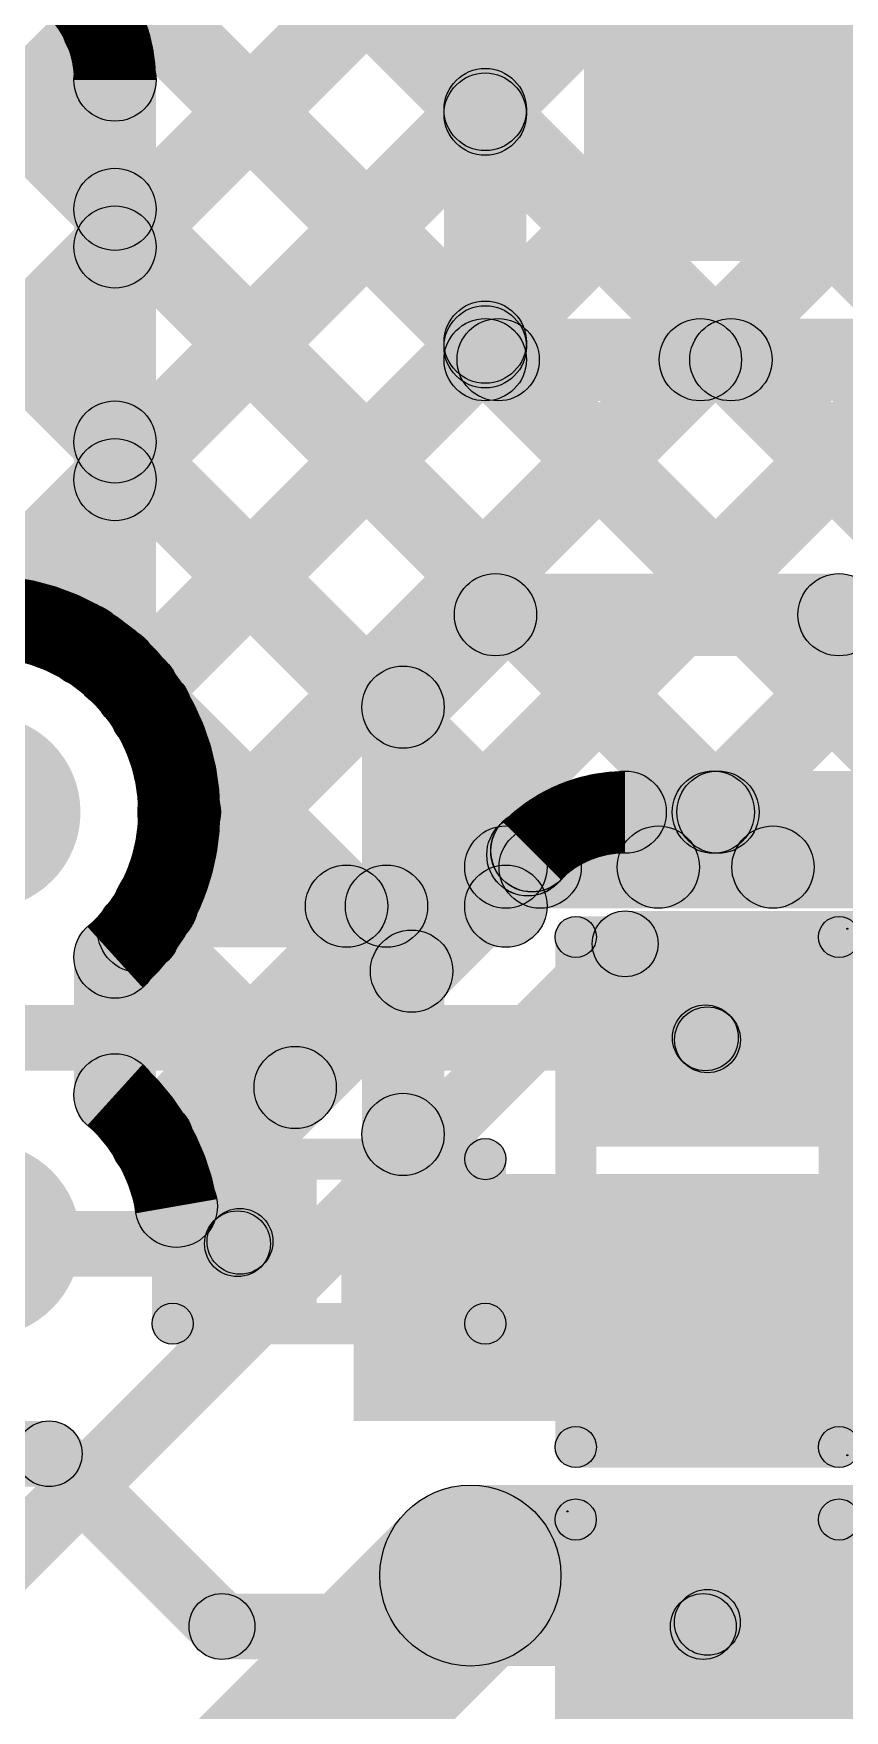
# Model space of a CAD drawing. Header units: millimetres. Extents: x -0.08 to 5.25, y -0.08 to 2.73.
# Drawn here: x 1.0651 to 1.1637, y 0.7308 to 0.9347 of the extents above; entities that cross this region are included whole.
import ezdxf

# ---------------------------------------------------------------- set-up
doc = ezdxf.new("R2010")
doc.units = ezdxf.units.MM
doc.header["$MEASUREMENT"] = 0
for name, color, linetype in [('BottomLayer', 5, 'Continuous'), ('TopLayer', 1, 'Continuous'), ('TopOverlay', 2, 'Continuous'), ('TopPaste', 8, 'Continuous'), ('TopSolder', 216, 'Continuous')]:
    doc.layers.add(name, color=color, linetype=linetype)

# ---------------------------------------------------------------- blocks, each defined once
blk = doc.blocks.new('R__0402_3')
at = {"layer": 'TopLayer'}
for points in [[(-0.0275, -0.0125), (-0.0275, 0.0125), (-0.0095, 0.0125), (-0.0095, -0.0125)], [(0.0095, -0.0125), (0.0095, 0.0125), (0.0275, 0.0125), (0.0275, -0.0125)]]:
    blk.add_hatch(color=1, dxfattribs=at).paths.add_polyline_path(points)
at = {"layer": 'TopOverlay'}
h = blk.add_hatch(color=2, dxfattribs=at)
edge = h.paths.add_edge_path()
edge.add_arc((-0.031, 0.016), 0.0025, 0, 360)
h = blk.add_hatch(color=2, dxfattribs=at)
edge = h.paths.add_edge_path()
edge.add_arc((-0.031, 0.016), 0.0025, 0, 360)
for points in [[(0.031, 0.0185), (0.031, 0.0135), (-0.031, 0.0135), (-0.031, 0.0185)], [(-0.0285, -0.016), (-0.0335, -0.016), (-0.0335, 0.016), (-0.0285, 0.016)], [(0.0335, -0.016), (0.0285, -0.016), (0.0285, 0.016), (0.0335, 0.016)], [(0.031, -0.0135), (0.031, -0.0185), (-0.031, -0.0185), (-0.031, -0.0135)], [(0.032, -0.01694), (0.032, -0.01706), (-0.032, -0.01706), (-0.032, -0.01694)]]:
    blk.add_hatch(color=2, dxfattribs=at).paths.add_polyline_path(points)
h = blk.add_hatch(color=2, dxfattribs=at)
edge = h.paths.add_edge_path()
edge.add_arc((0.031, 0.016), 0.0025, 0, 360)
h = blk.add_hatch(color=2, dxfattribs=at)
edge = h.paths.add_edge_path()
edge.add_arc((0.031, 0.016), 0.0025, 0, 360)
h = blk.add_hatch(color=2, dxfattribs=at)
edge = h.paths.add_edge_path()
edge.add_arc((-0.031, -0.016), 0.0025, 0, 360)
h = blk.add_hatch(color=2, dxfattribs=at)
edge = h.paths.add_edge_path()
edge.add_arc((-0.031, -0.016), 0.0025, 0, 360)
h = blk.add_hatch(color=2, dxfattribs=at)
edge = h.paths.add_edge_path()
edge.add_arc((0.031, -0.016), 0.0025, 0, 360)
h = blk.add_hatch(color=2, dxfattribs=at)
edge = h.paths.add_edge_path()
edge.add_arc((0.031, -0.016), 0.0025, 0, 360)
h = blk.add_hatch(color=2, dxfattribs=at)
edge = h.paths.add_edge_path()
edge.add_arc((-0.032, -0.017), 0.0000635, 0, 360)
h = blk.add_hatch(color=2, dxfattribs=at)
edge = h.paths.add_edge_path()
edge.add_arc((0.032, -0.017), 0.0000635, 0, 360)
at = {"layer": 'TopPaste'}
for points in [[(-0.0275, -0.0125), (-0.0275, 0.0125), (-0.0095, 0.0125), (-0.0095, -0.0125)], [(0.0095, -0.0125), (0.0095, 0.0125), (0.0275, 0.0125), (0.0275, -0.0125)]]:
    blk.add_hatch(color=8, dxfattribs=at).paths.add_polyline_path(points)
at = {"layer": 'TopSolder'}
for points in [[(-0.0315, -0.0165), (-0.0315, 0.0165), (-0.0055, 0.0165), (-0.0055, -0.0165)], [(0.0055, -0.0165), (0.0055, 0.0165), (0.0315, 0.0165), (0.0315, -0.0165)]]:
    blk.add_hatch(color=216, dxfattribs=at).paths.add_polyline_path(points)
at = {"layer": 'TopOverlay'}
for centre, radius in [((-0.031, 0.016), 0.0025), ((-0.031, 0.016), 0.0025), ((0.031, 0.016), 0.0025), ((0.031, 0.016), 0.0025), ((-0.031, -0.016), 0.0025), ((-0.031, -0.016), 0.0025), ((0.031, -0.016), 0.0025), ((0.031, -0.016), 0.0025), ((-0.032, -0.017), 0.0000635), ((0.032, -0.017), 0.0000635)]:
    blk.add_circle(centre, radius, dxfattribs=at)
blk = doc.blocks.new('R__0402_4')
at = {"layer": 'TopLayer'}
for points in [[(-0.0275, -0.0125), (-0.0275, 0.0125), (-0.0095, 0.0125), (-0.0095, -0.0125)], [(0.0095, -0.0125), (0.0095, 0.0125), (0.0275, 0.0125), (0.0275, -0.0125)]]:
    blk.add_hatch(color=1, dxfattribs=at).paths.add_polyline_path(points)
at = {"layer": 'TopOverlay'}
h = blk.add_hatch(color=2, dxfattribs=at)
edge = h.paths.add_edge_path()
edge.add_arc((-0.031, 0.016), 0.0025, 0, 360)
h = blk.add_hatch(color=2, dxfattribs=at)
edge = h.paths.add_edge_path()
edge.add_arc((-0.031, 0.016), 0.0025, 0, 360)
for points in [[(-0.031, 0.0135), (-0.031, 0.0185), (0.031, 0.0185), (0.031, 0.0135)], [(-0.0335, 0.016), (-0.0285, 0.016), (-0.0285, -0.016), (-0.0335, -0.016)], [(0.0285, 0.016), (0.0335, 0.016), (0.0335, -0.016), (0.0285, -0.016)], [(-0.031, -0.0185), (-0.031, -0.0135), (0.031, -0.0135), (0.031, -0.0185)], [(-0.032, -0.01706), (-0.032, -0.01694), (0.032, -0.01694), (0.032, -0.01706)]]:
    blk.add_hatch(color=2, dxfattribs=at).paths.add_polyline_path(points)
h = blk.add_hatch(color=2, dxfattribs=at)
edge = h.paths.add_edge_path()
edge.add_arc((0.031, 0.016), 0.0025, 0, 360)
h = blk.add_hatch(color=2, dxfattribs=at)
edge = h.paths.add_edge_path()
edge.add_arc((0.031, 0.016), 0.0025, 0, 360)
h = blk.add_hatch(color=2, dxfattribs=at)
edge = h.paths.add_edge_path()
edge.add_arc((-0.031, -0.016), 0.0025, 0, 360)
h = blk.add_hatch(color=2, dxfattribs=at)
edge = h.paths.add_edge_path()
edge.add_arc((-0.031, -0.016), 0.0025, 0, 360)
h = blk.add_hatch(color=2, dxfattribs=at)
edge = h.paths.add_edge_path()
edge.add_arc((0.031, -0.016), 0.0025, 0, 360)
h = blk.add_hatch(color=2, dxfattribs=at)
edge = h.paths.add_edge_path()
edge.add_arc((0.031, -0.016), 0.0025, 0, 360)
h = blk.add_hatch(color=2, dxfattribs=at)
edge = h.paths.add_edge_path()
edge.add_arc((-0.032, -0.017), 0.0000635, 0, 360)
h = blk.add_hatch(color=2, dxfattribs=at)
edge = h.paths.add_edge_path()
edge.add_arc((0.032, -0.017), 0.0000635, 0, 360)
at = {"layer": 'TopPaste'}
for points in [[(-0.0275, -0.0125), (-0.0275, 0.0125), (-0.0095, 0.0125), (-0.0095, -0.0125)], [(0.0095, -0.0125), (0.0095, 0.0125), (0.0275, 0.0125), (0.0275, -0.0125)]]:
    blk.add_hatch(color=8, dxfattribs=at).paths.add_polyline_path(points)
at = {"layer": 'TopSolder'}
for points in [[(-0.0315, -0.0165), (-0.0315, 0.0165), (-0.0055, 0.0165), (-0.0055, -0.0165)], [(0.0055, -0.0165), (0.0055, 0.0165), (0.0315, 0.0165), (0.0315, -0.0165)]]:
    blk.add_hatch(color=216, dxfattribs=at).paths.add_polyline_path(points)
at = {"layer": 'TopOverlay'}
for centre, radius in [((-0.031, 0.016), 0.0025), ((-0.031, 0.016), 0.0025), ((0.031, 0.016), 0.0025), ((0.031, 0.016), 0.0025), ((-0.031, -0.016), 0.0025), ((-0.031, -0.016), 0.0025), ((0.031, -0.016), 0.0025), ((0.031, -0.016), 0.0025), ((-0.032, -0.017), 0.0000635), ((0.032, -0.017), 0.0000635)]:
    blk.add_circle(centre, radius, dxfattribs=at)
blk = doc.blocks.new('R___0201_5')
at = {"layer": 'TopLayer'}
for points in [[(-0.01614, 0.00728), (-0.00551, 0.00728), (-0.00551, -0.00728), (-0.01614, -0.00728)], [(0.00551, 0.00728), (0.01614, 0.00728), (0.01614, -0.00728), (0.00551, -0.00728)]]:
    blk.add_hatch(color=1, dxfattribs=at).paths.add_polyline_path(points)
at = {"layer": 'TopOverlay'}
h = blk.add_hatch(color=2, dxfattribs=at)
edge = h.paths.add_edge_path()
edge.add_arc((-0.019, 0.01), 0.0025, 0, 360)
h = blk.add_hatch(color=2, dxfattribs=at)
edge = h.paths.add_edge_path()
edge.add_arc((-0.019, 0.01), 0.0025, 0, 360)
for points in [[(0.019, 0.0125), (0.019, 0.0075), (-0.019, 0.0075), (-0.019, 0.0125)], [(-0.0215, 0.01), (-0.0165, 0.01), (-0.0165, -0.01), (-0.0215, -0.01)], [(0.0165, 0.01), (0.0215, 0.01), (0.0215, -0.01), (0.0165, -0.01)], [(0.019, -0.0075), (0.019, -0.0125), (-0.019, -0.0125), (-0.019, -0.0075)]]:
    blk.add_hatch(color=2, dxfattribs=at).paths.add_polyline_path(points)
h = blk.add_hatch(color=2, dxfattribs=at)
edge = h.paths.add_edge_path()
edge.add_arc((0.019, 0.01), 0.0025, 0, 360)
h = blk.add_hatch(color=2, dxfattribs=at)
edge = h.paths.add_edge_path()
edge.add_arc((0.019, 0.01), 0.0025, 0, 360)
h = blk.add_hatch(color=2, dxfattribs=at)
edge = h.paths.add_edge_path()
edge.add_arc((-0.019, -0.01), 0.0025, 0, 360)
h = blk.add_hatch(color=2, dxfattribs=at)
edge = h.paths.add_edge_path()
edge.add_arc((-0.019, -0.01), 0.0025, 0, 360)
h = blk.add_hatch(color=2, dxfattribs=at)
edge = h.paths.add_edge_path()
edge.add_arc((0.019, -0.01), 0.0025, 0, 360)
h = blk.add_hatch(color=2, dxfattribs=at)
edge = h.paths.add_edge_path()
edge.add_arc((0.019, -0.01), 0.0025, 0, 360)
at = {"layer": 'TopPaste'}
for points in [[(-0.01614, 0.00728), (-0.00551, 0.00728), (-0.00551, -0.00728), (-0.01614, -0.00728)], [(0.00551, 0.00728), (0.01614, 0.00728), (0.01614, -0.00728), (0.00551, -0.00728)]]:
    blk.add_hatch(color=8, dxfattribs=at).paths.add_polyline_path(points)
at = {"layer": 'TopSolder'}
for points in [[(-0.02014, 0.01128), (-0.00151, 0.01128), (-0.00151, -0.01128), (-0.02014, -0.01128)], [(0.00151, 0.01128), (0.02014, 0.01128), (0.02014, -0.01128), (0.00151, -0.01128)]]:
    blk.add_hatch(color=216, dxfattribs=at).paths.add_polyline_path(points)
at = {"layer": 'TopOverlay'}
for centre in [(-0.019, 0.01), (-0.019, 0.01), (0.019, 0.01), (0.019, 0.01), (-0.019, -0.01), (-0.019, -0.01), (0.019, -0.01), (0.019, -0.01)]:
    blk.add_circle(centre, 0.0025, dxfattribs=at)

msp = doc.modelspace()

# ---------------------------------------------------------------- hatches: boundary and pattern name
at = {"layer": 'BottomLayer'}
for points in [[(1.08362, 0.8254), (1.07655, 0.83247), (1.75746, 1.51339), (1.76454, 1.50632)], [(1.08362, 0.8254), (1.07655, 0.83247), (1.75746, 1.51339), (1.76454, 1.50632)], [(1.08305, 0.79655), (1.07598, 0.80362), (1.75746, 1.4851), (1.76454, 1.47803)], [(1.08305, 0.79655), (1.07598, 0.80362), (1.75746, 1.4851), (1.76454, 1.47803)], [(1.15125, 0.83646), (1.14418, 0.84354), (1.75746, 1.45682), (1.76454, 1.44975)], [(1.15125, 0.83646), (1.14418, 0.84354), (1.75746, 1.45682), (1.76454, 1.44975)], [(0.97054, 0.79717), (0.96346, 0.80424), (1.46176, 1.30254), (1.46883, 1.29546)], [(0.97054, 0.82545), (0.96346, 0.83253), (1.43347, 1.30254), (1.44055, 1.29546)], [(0.97054, 0.82545), (0.96346, 0.83253), (1.43347, 1.30254), (1.44055, 1.29546)], [(0.97054, 0.79717), (0.96346, 0.80424), (1.46176, 1.30254), (1.46883, 1.29546)], [(1.06192, 0.86027), (1.05485, 0.86734), (1.49004, 1.30254), (1.49711, 1.29546)], [(1.06192, 0.86027), (1.05485, 0.86734), (1.49004, 1.30254), (1.49711, 1.29546)], [(1.08119, 0.85126), (1.07412, 0.85833), (1.51833, 1.30254), (1.5254, 1.29546)], [(1.08119, 0.85126), (1.07412, 0.85833), (1.51833, 1.30254), (1.5254, 1.29546)], [(0.96346, 1.13089), (0.97054, 1.13796), (1.26496, 0.84354), (1.25789, 0.83646)], [(0.96346, 1.13089), (0.97054, 1.13796), (1.26496, 0.84354), (1.25789, 0.83646)], [(0.96346, 1.1026), (0.97054, 1.10968), (1.23668, 0.84354), (1.2296, 0.83646)], [(0.96346, 1.1026), (0.97054, 1.10968), (1.23668, 0.84354), (1.2296, 0.83646)], [(0.96346, 1.07432), (0.97054, 1.08139), (1.20839, 0.84354), (1.20132, 0.83646)], [(0.96346, 1.07432), (0.97054, 1.08139), (1.20839, 0.84354), (1.20132, 0.83646)], [(0.96346, 1.04604), (0.97054, 1.05311), (1.18011, 0.84354), (1.17304, 0.83646)], [(0.96346, 1.04604), (0.97054, 1.05311), (1.18011, 0.84354), (1.17304, 0.83646)], [(0.96346, 1.01775), (0.97054, 1.02482), (1.15182, 0.84354), (1.14475, 0.83646)], [(0.96346, 1.01775), (0.97054, 1.02482), (1.15182, 0.84354), (1.14475, 0.83646)], [(0.96346, 0.98947), (0.97054, 0.99654), (1.12872, 0.83835), (1.12165, 0.83128)], [(0.96346, 0.98947), (0.97054, 0.99654), (1.12872, 0.83835), (1.12165, 0.83128)], [(0.96346, 0.96118), (0.97054, 0.96825), (1.07491, 0.86388), (1.06784, 0.85681)], [(0.96346, 0.96118), (0.97054, 0.96825), (1.07491, 0.86388), (1.06784, 0.85681)], [(1.07581, 0.84884), (1.08288, 0.85591), (1.11458, 0.82421), (1.10751, 0.81714)], [(1.07581, 0.84884), (1.08288, 0.85591), (1.11458, 0.82421), (1.10751, 0.81714)], [(1.137, 0.835), (1.137, 0.845), (1.70837, 0.845), (1.70837, 0.835)], [(1.137, 0.835), (1.137, 0.845), (1.70837, 0.845), (1.70837, 0.835)], [(1.08599, 0.78855), (1.07892, 0.79562), (1.12214, 0.83884), (1.12921, 0.83176)], [(1.08599, 0.78855), (1.07892, 0.79562), (1.12214, 0.83884), (1.12921, 0.83176)], [(1.07437, 0.82199), (1.08144, 0.82906), (1.10044, 0.81007), (1.09337, 0.803)], [(1.07437, 0.82199), (1.08144, 0.82906), (1.10044, 0.81007), (1.09337, 0.803)], [(1.137, 0.82), (1.137, 0.828), (1.715, 0.828), (1.715, 0.82)], [(1.05083, 0.73217), (1.04517, 0.73783), (1.13417, 0.82683), (1.13983, 0.82117)], [(1.08, 0.80563), (1.07, 0.80563), (1.07, 0.82237), (1.08, 0.82237)], [(1.08, 0.80563), (1.07, 0.80563), (1.07, 0.82237), (1.08, 0.82237)], [(1.11819, 0.73619), (1.11819, 0.75819), (1.191, 0.75819), (1.191, 0.73619)], [(1.04478, 0.65822), (1.02922, 0.67378), (1.11041, 0.75497), (1.12597, 0.73941)]]:
    msp.add_hatch(color=5, dxfattribs=at).paths.add_polyline_path(points)
h = msp.add_hatch(color=5, dxfattribs=at)
edge = h.paths.add_edge_path()
edge.add_arc((1.07138, 0.86034), 0.005, 0, 360)
h = msp.add_hatch(color=5, dxfattribs=at)
edge = h.paths.add_edge_path()
edge.add_arc((1.07138, 0.86034), 0.005, 0, 360)
h = msp.add_hatch(color=5, dxfattribs=at)
edge = h.paths.add_edge_path()
edge.add_arc((1.07766, 0.85479), 0.005, 0, 360)
h = msp.add_hatch(color=5, dxfattribs=at)
edge = h.paths.add_edge_path()
edge.add_arc((1.07766, 0.85479), 0.005, 0, 360)
h = msp.add_hatch(color=5, dxfattribs=at)
edge = h.paths.add_edge_path()
edge.add_arc((1.07934, 0.85238), 0.005, 0, 360)
h = msp.add_hatch(color=5, dxfattribs=at)
edge = h.paths.add_edge_path()
edge.add_arc((1.07934, 0.85238), 0.005, 0, 360)
h = msp.add_hatch(color=5, dxfattribs=at)
edge = h.paths.add_edge_path()
edge.add_arc((1.059, 0.84), 0.01181, 0, 360)
h = msp.add_hatch(color=5, dxfattribs=at)
edge = h.paths.add_edge_path()
edge.add_arc((1.08281, 0.84), 0.005, 0, 360)
h = msp.add_hatch(color=5, dxfattribs=at)
edge = h.paths.add_edge_path()
edge.add_arc((1.08281, 0.84), 0.005, 0, 360)
h = msp.add_hatch(color=5, dxfattribs=at)
edge = h.paths.add_edge_path()
edge.add_arc((1.08281, 0.84), 0.005, 0, 360)
h = msp.add_hatch(color=5, dxfattribs=at)
edge = h.paths.add_edge_path()
edge.add_arc((1.08281, 0.84), 0.005, 0, 360)
h = msp.add_hatch(color=5, dxfattribs=at)
edge = h.paths.add_edge_path()
edge.add_arc((1.137, 0.84), 0.005, 0, 360)
h = msp.add_hatch(color=5, dxfattribs=at)
edge = h.paths.add_edge_path()
edge.add_arc((1.137, 0.84), 0.005, 0, 360)
h = msp.add_hatch(color=5, dxfattribs=at)
edge = h.paths.add_edge_path()
edge.add_arc((1.137, 0.84), 0.005, 0, 360)
h = msp.add_hatch(color=5, dxfattribs=at)
edge = h.paths.add_edge_path()
edge.add_arc((1.137, 0.84), 0.005, 0, 360)
h = msp.add_hatch(color=5, dxfattribs=at)
edge = h.paths.add_edge_path()
edge.add_arc((1.137, 0.84), 0.005, 0, 360)
h = msp.add_hatch(color=5, dxfattribs=at)
edge = h.paths.add_edge_path()
edge.add_arc((1.137, 0.84), 0.005, 0, 360)
h = msp.add_hatch(color=5, dxfattribs=at)
edge = h.paths.add_edge_path()
edge.add_arc((1.14772, 0.84), 0.005, 0, 360)
h = msp.add_hatch(color=5, dxfattribs=at)
edge = h.paths.add_edge_path()
edge.add_arc((1.14772, 0.84), 0.005, 0, 360)
h = msp.add_hatch(color=5, dxfattribs=at)
edge = h.paths.add_edge_path()
edge.add_arc((1.14829, 0.84), 0.005, 0, 360)
h = msp.add_hatch(color=5, dxfattribs=at)
edge = h.paths.add_edge_path()
edge.add_arc((1.14829, 0.84), 0.005, 0, 360)
h = msp.add_hatch(color=5, dxfattribs=at)
edge = h.paths.add_edge_path()
edge.add_arc((1.12567, 0.8353), 0.005, 0, 360)
h = msp.add_hatch(color=5, dxfattribs=at)
edge = h.paths.add_edge_path()
edge.add_arc((1.12567, 0.8353), 0.005, 0, 360)
h = msp.add_hatch(color=5, dxfattribs=at)
edge = h.paths.add_edge_path()
edge.add_arc((1.12567, 0.8353), 0.005, 0, 360)
h = msp.add_hatch(color=5, dxfattribs=at)
edge = h.paths.add_edge_path()
edge.add_arc((1.12567, 0.8353), 0.005, 0, 360)
h = msp.add_hatch(color=5, dxfattribs=at)
edge = h.paths.add_edge_path()
edge.add_arc((1.12569, 0.83531), 0.005, 0, 360)
h = msp.add_hatch(color=5, dxfattribs=at)
edge = h.paths.add_edge_path()
edge.add_arc((1.12569, 0.83531), 0.005, 0, 360)
h = msp.add_hatch(color=5, dxfattribs=at)
edge = h.paths.add_edge_path()
edge.add_arc((1.12519, 0.83482), 0.005, 0, 360)
h = msp.add_hatch(color=5, dxfattribs=at)
edge = h.paths.add_edge_path()
edge.add_arc((1.12519, 0.83481), 0.005, 0, 360)
h = msp.add_hatch(color=5, dxfattribs=at)
edge = h.paths.add_edge_path()
edge.add_arc((1.08009, 0.82894), 0.005, 0, 360)
h = msp.add_hatch(color=5, dxfattribs=at)
edge = h.paths.add_edge_path()
edge.add_arc((1.08009, 0.82894), 0.005, 0, 360)
h = msp.add_hatch(color=5, dxfattribs=at)
edge = h.paths.add_edge_path()
edge.add_arc((1.07791, 0.82553), 0.005, 0, 360)
h = msp.add_hatch(color=5, dxfattribs=at)
edge = h.paths.add_edge_path()
edge.add_arc((1.07791, 0.82553), 0.005, 0, 360)
h = msp.add_hatch(color=5, dxfattribs=at)
edge = h.paths.add_edge_path()
edge.add_arc((1.137, 0.824), 0.004, 0, 360)
h = msp.add_hatch(color=5, dxfattribs=at)
edge = h.paths.add_edge_path()
edge.add_arc((1.137, 0.824), 0.004, 0, 360)
h = msp.add_hatch(color=5, dxfattribs=at)
edge = h.paths.add_edge_path()
edge.add_arc((1.075, 0.82237), 0.005, 0, 360)
h = msp.add_hatch(color=5, dxfattribs=at)
edge = h.paths.add_edge_path()
edge.add_arc((1.075, 0.82237), 0.005, 0, 360)
h = msp.add_hatch(color=5, dxfattribs=at)
edge = h.paths.add_edge_path()
edge.add_arc((1.075, 0.82237), 0.005, 0, 360)
h = msp.add_hatch(color=5, dxfattribs=at)
edge = h.paths.add_edge_path()
edge.add_arc((1.075, 0.82237), 0.005, 0, 360)
h = msp.add_hatch(color=5, dxfattribs=at)
edge = h.paths.add_edge_path()
edge.add_arc((1.11105, 0.82067), 0.005, 0, 360)
h = msp.add_hatch(color=5, dxfattribs=at)
edge = h.paths.add_edge_path()
edge.add_arc((1.11105, 0.82067), 0.005, 0, 360)
h = msp.add_hatch(color=5, dxfattribs=at)
edge = h.paths.add_edge_path()
edge.add_arc((1.0969, 0.80653), 0.005, 0, 360)
h = msp.add_hatch(color=5, dxfattribs=at)
edge = h.paths.add_edge_path()
edge.add_arc((1.0969, 0.80653), 0.005, 0, 360)
h = msp.add_hatch(color=5, dxfattribs=at)
edge = h.paths.add_edge_path()
edge.add_arc((1.075, 0.80563), 0.005, 0, 360)
h = msp.add_hatch(color=5, dxfattribs=at)
edge = h.paths.add_edge_path()
edge.add_arc((1.075, 0.80563), 0.005, 0, 360)
h = msp.add_hatch(color=5, dxfattribs=at)
edge = h.paths.add_edge_path()
edge.add_arc((1.075, 0.80563), 0.005, 0, 360)
h = msp.add_hatch(color=5, dxfattribs=at)
edge = h.paths.add_edge_path()
edge.add_arc((1.075, 0.80563), 0.005, 0, 360)
h = msp.add_hatch(color=5, dxfattribs=at)
edge = h.paths.add_edge_path()
edge.add_arc((1.07952, 0.80009), 0.005, 0, 360)
h = msp.add_hatch(color=5, dxfattribs=at)
edge = h.paths.add_edge_path()
edge.add_arc((1.07952, 0.80008), 0.005, 0, 360)
h = msp.add_hatch(color=5, dxfattribs=at)
edge = h.paths.add_edge_path()
edge.add_arc((1.059, 0.788), 0.01181, 0, 360)
h = msp.add_hatch(color=5, dxfattribs=at)
edge = h.paths.add_edge_path()
edge.add_arc((1.08246, 0.79209), 0.005, 0, 360)
h = msp.add_hatch(color=5, dxfattribs=at)
edge = h.paths.add_edge_path()
edge.add_arc((1.08246, 0.79209), 0.005, 0, 360)
h = msp.add_hatch(color=5, dxfattribs=at)
edge = h.paths.add_edge_path()
edge.add_arc((1.08246, 0.79209), 0.005, 0, 360)
h = msp.add_hatch(color=5, dxfattribs=at)
edge = h.paths.add_edge_path()
edge.add_arc((1.08246, 0.79209), 0.005, 0, 360)
h = msp.add_hatch(color=5, dxfattribs=at)
edge = h.paths.add_edge_path()
edge.add_arc((1.11819, 0.74719), 0.011, 0, 360)
h = msp.add_hatch(color=5, dxfattribs=at)
edge = h.paths.add_edge_path()
edge.add_arc((1.11819, 0.74719), 0.011, 0, 360)
at = {"layer": 'TopLayer'}
for points in [[(0.84004, 1.16946), (0.84711, 1.17654), (1.12354, 0.90011), (1.11646, 0.89304)], [(0.86832, 1.16946), (0.87539, 1.17654), (1.12354, 0.92839), (1.11646, 0.92132)], [(0.86832, 1.16946), (0.87539, 1.17654), (1.12354, 0.92839), (1.11646, 0.92132)], [(0.84446, 1.16504), (0.85154, 1.17211), (1.12354, 0.90011), (1.11646, 0.89304)], [(1.132, 0.907), (1.882, 0.907), (1.882, 1.064), (1.132, 1.064)], [(1.07712, 0.93204), (1.07005, 0.93911), (1.11646, 0.98553), (1.12354, 0.97845)], [(1.07712, 0.93204), (1.07005, 0.93911), (1.11646, 0.98553), (1.12354, 0.97845)], [(1.125, 0.895), (1.115, 0.895), (1.115, 0.959), (1.125, 0.959)], [(1.125, 0.895), (1.115, 0.895), (1.115, 0.959), (1.125, 0.959)], [(1.07854, 0.90517), (1.07146, 0.91224), (1.11646, 0.95724), (1.12354, 0.95017)], [(1.07854, 0.90517), (1.07146, 0.91224), (1.11646, 0.95724), (1.12354, 0.95017)], [(1.08, 0.85763), (1.07, 0.85763), (1.07, 0.929), (1.08, 0.929)], [(1.08, 0.85763), (1.07, 0.85763), (1.07, 0.929), (1.08, 0.929)], [(1.07854, 0.87689), (1.07146, 0.88396), (1.11646, 0.92896), (1.12354, 0.92189)], [(1.07854, 0.87689), (1.07146, 0.88396), (1.11646, 0.92896), (1.12354, 0.92189)], [(1.07146, 0.90975), (1.07854, 0.91682), (1.1585, 0.83686), (1.15143, 0.82978)], [(1.07146, 0.90975), (1.07854, 0.91682), (1.1585, 0.83686), (1.15143, 0.82978)], [(1.08119, 0.85126), (1.07412, 0.85833), (1.11646, 0.90067), (1.12354, 0.8936)], [(1.08119, 0.85126), (1.07412, 0.85833), (1.11646, 0.90067), (1.12354, 0.8936)], [(1.12, 0.89), (1.12, 0.9), (1.894, 0.9), (1.894, 0.89)], [(1.12, 0.89), (1.12, 0.9), (1.894, 0.9), (1.894, 0.89)], [(1.08362, 0.8254), (1.07655, 0.83247), (1.14261, 0.89854), (1.14968, 0.89146)], [(1.08362, 0.8254), (1.07655, 0.83247), (1.14261, 0.89854), (1.14968, 0.89146)], [(1.11154, 0.82503), (1.10447, 0.83211), (1.1709, 0.89854), (1.17797, 0.89146)], [(1.11154, 0.82503), (1.10447, 0.83211), (1.1709, 0.89854), (1.17797, 0.89146)], [(1.11804, 0.89146), (1.12511, 0.89854), (1.21211, 0.81154), (1.20504, 0.80446)], [(1.11804, 0.89146), (1.12511, 0.89854), (1.21211, 0.81154), (1.20504, 0.80446)], [(1.14457, 0.82978), (1.1375, 0.83686), (1.19918, 0.89854), (1.20625, 0.89146)], [(1.14457, 0.82978), (1.1375, 0.83686), (1.19918, 0.89854), (1.20625, 0.89146)], [(1.14632, 0.89146), (1.15339, 0.89854), (1.24039, 0.81154), (1.23332, 0.80446)], [(1.14632, 0.89146), (1.15339, 0.89854), (1.24039, 0.81154), (1.23332, 0.80446)], [(1.07146, 0.88147), (1.07854, 0.88854), (1.13022, 0.83686), (1.12315, 0.82978)], [(1.07146, 0.88147), (1.07854, 0.88854), (1.13022, 0.83686), (1.12315, 0.82978)], [(1.07581, 0.84884), (1.08288, 0.85591), (1.10668, 0.83211), (1.09961, 0.82503)], [(1.07581, 0.84884), (1.08288, 0.85591), (1.10668, 0.83211), (1.09961, 0.82503)], [(1.12251, 0.82832), (1.12251, 0.83832), (1.17151, 0.83832), (1.17151, 0.82832)], [(1.12251, 0.82832), (1.12251, 0.83832), (1.17151, 0.83832), (1.17151, 0.82832)], [(1.07989, 0.82357), (1.07989, 0.83357), (1.12251, 0.83357), (1.12251, 0.82357)], [(1.07989, 0.82357), (1.07989, 0.83357), (1.12251, 0.83357), (1.12251, 0.82357)], [(1.12751, 0.82857), (1.11751, 0.82857), (1.11751, 0.83332), (1.12751, 0.83332)], [(1.12751, 0.82857), (1.11751, 0.82857), (1.11751, 0.83332), (1.12751, 0.83332)], [(0.98844, 0.80857), (0.98844, 0.81657), (1.14676, 0.81657), (1.14676, 0.80857)], [(1.14393, 0.80974), (1.14959, 0.8154), (1.14984, 0.81515), (1.14418, 0.80949)], [(1.10401, 0.766), (1.34969, 0.766), (1.34969, 0.796), (1.10401, 0.796)], [(0.98848, 0.78353), (0.98848, 0.79153), (1.08989, 0.79153), (1.08989, 0.78353)], [(1.09272, 0.7847), (1.08706, 0.79035), (1.08736, 0.79065), (1.09301, 0.78499)], [(0.96898, 0.758), (0.96898, 0.766), (1.067, 0.766), (1.067, 0.758)], [(1.06417, 0.75917), (1.06983, 0.76483), (1.09083, 0.74383), (1.08517, 0.73817)], [(1.088, 0.737), (1.088, 0.745), (1.1465, 0.745), (1.1465, 0.737)], [(1.14933, 0.73817), (1.14367, 0.74383), (1.14417, 0.74433), (1.14983, 0.73867)], [(1.147, 0.7375), (1.147, 0.7455), (1.18108, 0.7455), (1.18108, 0.7375)]]:
    msp.add_hatch(color=1, dxfattribs=at).paths.add_polyline_path(points)
h = msp.add_hatch(color=1, dxfattribs=at)
edge = h.paths.add_edge_path()
edge.add_arc((1.07359, 0.93558), 0.005, 0, 360)
h = msp.add_hatch(color=1, dxfattribs=at)
edge = h.paths.add_edge_path()
edge.add_arc((1.07359, 0.93558), 0.005, 0, 360)
h = msp.add_hatch(color=1, dxfattribs=at)
edge = h.paths.add_edge_path()
edge.add_arc((1.075, 0.929), 0.005, 0, 360)
h = msp.add_hatch(color=1, dxfattribs=at)
edge = h.paths.add_edge_path()
edge.add_arc((1.075, 0.929), 0.005, 0, 360)
h = msp.add_hatch(color=1, dxfattribs=at)
edge = h.paths.add_edge_path()
edge.add_arc((1.075, 0.929), 0.005, 0, 360)
h = msp.add_hatch(color=1, dxfattribs=at)
edge = h.paths.add_edge_path()
edge.add_arc((1.075, 0.929), 0.005, 0, 360)
h = msp.add_hatch(color=1, dxfattribs=at)
edge = h.paths.add_edge_path()
edge.add_arc((1.075, 0.929), 0.005, 0, 360)
h = msp.add_hatch(color=1, dxfattribs=at)
edge = h.paths.add_edge_path()
edge.add_arc((1.075, 0.929), 0.005, 0, 360)
h = msp.add_hatch(color=1, dxfattribs=at)
edge = h.paths.add_edge_path()
edge.add_arc((1.12, 0.92542), 0.005, 0, 360)
h = msp.add_hatch(color=1, dxfattribs=at)
edge = h.paths.add_edge_path()
edge.add_arc((1.12, 0.92542), 0.005, 0, 360)
h = msp.add_hatch(color=1, dxfattribs=at)
edge = h.paths.add_edge_path()
edge.add_arc((1.12, 0.92486), 0.005, 0, 360)
h = msp.add_hatch(color=1, dxfattribs=at)
edge = h.paths.add_edge_path()
edge.add_arc((1.12, 0.92486), 0.005, 0, 360)
h = msp.add_hatch(color=1, dxfattribs=at)
edge = h.paths.add_edge_path()
edge.add_arc((1.075, 0.91329), 0.005, 0, 360)
h = msp.add_hatch(color=1, dxfattribs=at)
edge = h.paths.add_edge_path()
edge.add_arc((1.075, 0.91329), 0.005, 0, 360)
h = msp.add_hatch(color=1, dxfattribs=at)
edge = h.paths.add_edge_path()
edge.add_arc((1.075, 0.90871), 0.005, 0, 360)
h = msp.add_hatch(color=1, dxfattribs=at)
edge = h.paths.add_edge_path()
edge.add_arc((1.075, 0.90871), 0.005, 0, 360)
h = msp.add_hatch(color=1, dxfattribs=at)
edge = h.paths.add_edge_path()
edge.add_arc((1.12, 0.89714), 0.005, 0, 360)
h = msp.add_hatch(color=1, dxfattribs=at)
edge = h.paths.add_edge_path()
edge.add_arc((1.12, 0.89714), 0.005, 0, 360)
h = msp.add_hatch(color=1, dxfattribs=at)
edge = h.paths.add_edge_path()
edge.add_arc((1.12, 0.89657), 0.005, 0, 360)
h = msp.add_hatch(color=1, dxfattribs=at)
edge = h.paths.add_edge_path()
edge.add_arc((1.12, 0.89657), 0.005, 0, 360)
h = msp.add_hatch(color=1, dxfattribs=at)
edge = h.paths.add_edge_path()
edge.add_arc((1.12, 0.895), 0.005, 0, 360)
h = msp.add_hatch(color=1, dxfattribs=at)
edge = h.paths.add_edge_path()
edge.add_arc((1.12, 0.895), 0.005, 0, 360)
h = msp.add_hatch(color=1, dxfattribs=at)
edge = h.paths.add_edge_path()
edge.add_arc((1.12, 0.895), 0.005, 0, 360)
h = msp.add_hatch(color=1, dxfattribs=at)
edge = h.paths.add_edge_path()
edge.add_arc((1.12, 0.895), 0.005, 0, 360)
h = msp.add_hatch(color=1, dxfattribs=at)
edge = h.paths.add_edge_path()
edge.add_arc((1.12157, 0.895), 0.005, 0, 360)
h = msp.add_hatch(color=1, dxfattribs=at)
edge = h.paths.add_edge_path()
edge.add_arc((1.12157, 0.895), 0.005, 0, 360)
h = msp.add_hatch(color=1, dxfattribs=at)
edge = h.paths.add_edge_path()
edge.add_arc((1.14615, 0.895), 0.005, 0, 360)
h = msp.add_hatch(color=1, dxfattribs=at)
edge = h.paths.add_edge_path()
edge.add_arc((1.14615, 0.895), 0.005, 0, 360)
h = msp.add_hatch(color=1, dxfattribs=at)
edge = h.paths.add_edge_path()
edge.add_arc((1.14986, 0.895), 0.005, 0, 360)
h = msp.add_hatch(color=1, dxfattribs=at)
edge = h.paths.add_edge_path()
edge.add_arc((1.14986, 0.895), 0.005, 0, 360)
h = msp.add_hatch(color=1, dxfattribs=at)
edge = h.paths.add_edge_path()
edge.add_arc((1.075, 0.885), 0.005, 0, 360)
h = msp.add_hatch(color=1, dxfattribs=at)
edge = h.paths.add_edge_path()
edge.add_arc((1.075, 0.885), 0.005, 0, 360)
h = msp.add_hatch(color=1, dxfattribs=at)
edge = h.paths.add_edge_path()
edge.add_arc((1.075, 0.88042), 0.005, 0, 360)
h = msp.add_hatch(color=1, dxfattribs=at)
edge = h.paths.add_edge_path()
edge.add_arc((1.075, 0.88042), 0.005, 0, 360)
h = msp.add_hatch(color=1, dxfattribs=at)
edge = h.paths.add_edge_path()
edge.add_arc((1.075, 0.85763), 0.005, 0, 360)
h = msp.add_hatch(color=1, dxfattribs=at)
edge = h.paths.add_edge_path()
edge.add_arc((1.075, 0.85763), 0.005, 0, 360)
h = msp.add_hatch(color=1, dxfattribs=at)
edge = h.paths.add_edge_path()
edge.add_arc((1.075, 0.85763), 0.005, 0, 360)
h = msp.add_hatch(color=1, dxfattribs=at)
edge = h.paths.add_edge_path()
edge.add_arc((1.075, 0.85763), 0.005, 0, 360)
h = msp.add_hatch(color=1, dxfattribs=at)
edge = h.paths.add_edge_path()
edge.add_arc((1.07766, 0.85479), 0.005, 0, 360)
h = msp.add_hatch(color=1, dxfattribs=at)
edge = h.paths.add_edge_path()
edge.add_arc((1.07766, 0.85479), 0.005, 0, 360)
h = msp.add_hatch(color=1, dxfattribs=at)
edge = h.paths.add_edge_path()
edge.add_arc((1.07934, 0.85238), 0.005, 0, 360)
h = msp.add_hatch(color=1, dxfattribs=at)
edge = h.paths.add_edge_path()
edge.add_arc((1.07934, 0.85238), 0.005, 0, 360)
h = msp.add_hatch(color=1, dxfattribs=at)
edge = h.paths.add_edge_path()
edge.add_arc((1.059, 0.84), 0.01181, 0, 360)
h = msp.add_hatch(color=1, dxfattribs=at)
edge = h.paths.add_edge_path()
edge.add_arc((1.08281, 0.84), 0.005, 0, 360)
h = msp.add_hatch(color=1, dxfattribs=at)
edge = h.paths.add_edge_path()
edge.add_arc((1.08281, 0.84), 0.005, 0, 360)
h = msp.add_hatch(color=1, dxfattribs=at)
edge = h.paths.add_edge_path()
edge.add_arc((1.08281, 0.84), 0.005, 0, 360)
h = msp.add_hatch(color=1, dxfattribs=at)
edge = h.paths.add_edge_path()
edge.add_arc((1.08281, 0.84), 0.005, 0, 360)
h = msp.add_hatch(color=1, dxfattribs=at)
edge = h.paths.add_edge_path()
edge.add_arc((1.12251, 0.83332), 0.005, 0, 360)
h = msp.add_hatch(color=1, dxfattribs=at)
edge = h.paths.add_edge_path()
edge.add_arc((1.12251, 0.83332), 0.005, 0, 360)
h = msp.add_hatch(color=1, dxfattribs=at)
edge = h.paths.add_edge_path()
edge.add_arc((1.12251, 0.83332), 0.005, 0, 360)
h = msp.add_hatch(color=1, dxfattribs=at)
edge = h.paths.add_edge_path()
edge.add_arc((1.12251, 0.83332), 0.005, 0, 360)
h = msp.add_hatch(color=1, dxfattribs=at)
edge = h.paths.add_edge_path()
edge.add_arc((1.12668, 0.83332), 0.005, 0, 360)
h = msp.add_hatch(color=1, dxfattribs=at)
edge = h.paths.add_edge_path()
edge.add_arc((1.12668, 0.83332), 0.005, 0, 360)
h = msp.add_hatch(color=1, dxfattribs=at)
edge = h.paths.add_edge_path()
edge.add_arc((1.14104, 0.83332), 0.005, 0, 360)
h = msp.add_hatch(color=1, dxfattribs=at)
edge = h.paths.add_edge_path()
edge.add_arc((1.14104, 0.83332), 0.005, 0, 360)
h = msp.add_hatch(color=1, dxfattribs=at)
edge = h.paths.add_edge_path()
edge.add_arc((1.15497, 0.83332), 0.005, 0, 360)
h = msp.add_hatch(color=1, dxfattribs=at)
edge = h.paths.add_edge_path()
edge.add_arc((1.15497, 0.83332), 0.005, 0, 360)
h = msp.add_hatch(color=1, dxfattribs=at)
edge = h.paths.add_edge_path()
edge.add_arc((1.08009, 0.82894), 0.005, 0, 360)
h = msp.add_hatch(color=1, dxfattribs=at)
edge = h.paths.add_edge_path()
edge.add_arc((1.08009, 0.82894), 0.005, 0, 360)
h = msp.add_hatch(color=1, dxfattribs=at)
edge = h.paths.add_edge_path()
edge.add_arc((1.07989, 0.82857), 0.005, 0, 360)
h = msp.add_hatch(color=1, dxfattribs=at)
edge = h.paths.add_edge_path()
edge.add_arc((1.07989, 0.82857), 0.005, 0, 360)
h = msp.add_hatch(color=1, dxfattribs=at)
edge = h.paths.add_edge_path()
edge.add_arc((1.07989, 0.82857), 0.005, 0, 360)
h = msp.add_hatch(color=1, dxfattribs=at)
edge = h.paths.add_edge_path()
edge.add_arc((1.07989, 0.82857), 0.005, 0, 360)
h = msp.add_hatch(color=1, dxfattribs=at)
edge = h.paths.add_edge_path()
edge.add_arc((1.10315, 0.82857), 0.005, 0, 360)
h = msp.add_hatch(color=1, dxfattribs=at)
edge = h.paths.add_edge_path()
edge.add_arc((1.10315, 0.82857), 0.005, 0, 360)
h = msp.add_hatch(color=1, dxfattribs=at)
edge = h.paths.add_edge_path()
edge.add_arc((1.108, 0.82857), 0.005, 0, 360)
h = msp.add_hatch(color=1, dxfattribs=at)
edge = h.paths.add_edge_path()
edge.add_arc((1.108, 0.82857), 0.005, 0, 360)
h = msp.add_hatch(color=1, dxfattribs=at)
edge = h.paths.add_edge_path()
edge.add_arc((1.12251, 0.82857), 0.005, 0, 360)
h = msp.add_hatch(color=1, dxfattribs=at)
edge = h.paths.add_edge_path()
edge.add_arc((1.12251, 0.82857), 0.005, 0, 360)
h = msp.add_hatch(color=1, dxfattribs=at)
edge = h.paths.add_edge_path()
edge.add_arc((1.12251, 0.82857), 0.005, 0, 360)
h = msp.add_hatch(color=1, dxfattribs=at)
edge = h.paths.add_edge_path()
edge.add_arc((1.12251, 0.82857), 0.005, 0, 360)
h = msp.add_hatch(color=1, dxfattribs=at)
edge = h.paths.add_edge_path()
edge.add_arc((1.14676, 0.81257), 0.004, 0, 360)
h = msp.add_hatch(color=1, dxfattribs=at)
edge = h.paths.add_edge_path()
edge.add_arc((1.14676, 0.81257), 0.004, 0, 360)
h = msp.add_hatch(color=1, dxfattribs=at)
edge = h.paths.add_edge_path()
edge.add_arc((1.14701, 0.81232), 0.004, 0, 360)
h = msp.add_hatch(color=1, dxfattribs=at)
edge = h.paths.add_edge_path()
edge.add_arc((1.059, 0.788), 0.01181, 0, 360)
h = msp.add_hatch(color=1, dxfattribs=at)
edge = h.paths.add_edge_path()
edge.add_arc((1.08989, 0.78753), 0.004, 0, 360)
h = msp.add_hatch(color=1, dxfattribs=at)
edge = h.paths.add_edge_path()
edge.add_arc((1.08989, 0.78753), 0.004, 0, 360)
h = msp.add_hatch(color=1, dxfattribs=at)
edge = h.paths.add_edge_path()
edge.add_arc((1.09019, 0.78782), 0.004, 0, 360)
h = msp.add_hatch(color=1, dxfattribs=at)
edge = h.paths.add_edge_path()
edge.add_arc((1.067, 0.762), 0.004, 0, 360)
h = msp.add_hatch(color=1, dxfattribs=at)
edge = h.paths.add_edge_path()
edge.add_arc((1.067, 0.762), 0.004, 0, 360)
h = msp.add_hatch(color=1, dxfattribs=at)
edge = h.paths.add_edge_path()
edge.add_arc((1.088, 0.741), 0.004, 0, 360)
h = msp.add_hatch(color=1, dxfattribs=at)
edge = h.paths.add_edge_path()
edge.add_arc((1.088, 0.741), 0.004, 0, 360)
h = msp.add_hatch(color=1, dxfattribs=at)
edge = h.paths.add_edge_path()
edge.add_arc((1.1465, 0.741), 0.004, 0, 360)
h = msp.add_hatch(color=1, dxfattribs=at)
edge = h.paths.add_edge_path()
edge.add_arc((1.1465, 0.741), 0.004, 0, 360)
h = msp.add_hatch(color=1, dxfattribs=at)
edge = h.paths.add_edge_path()
edge.add_arc((1.147, 0.7415), 0.004, 0, 360)
h = msp.add_hatch(color=1, dxfattribs=at)
edge = h.paths.add_edge_path()
edge.add_arc((1.147, 0.7415), 0.004, 0, 360)
at = {"layer": 'TopOverlay'}
h = msp.add_hatch(color=2, dxfattribs=at)
edge = h.paths.add_edge_path()
edge.add_arc((1.12125, 0.864), 0.005, 0, 360)
h = msp.add_hatch(color=2, dxfattribs=at)
edge = h.paths.add_edge_path()
edge.add_arc((1.12125, 0.864), 0.005, 0, 360)
for points in [[(1.12125, 0.859), (1.12125, 0.869), (1.163, 0.869), (1.163, 0.859)], [(1.11355, 0.84922), (1.10648, 0.8563), (1.11772, 0.86754), (1.12479, 0.86046)], [(1.11501, 0.80082), (1.10501, 0.80082), (1.10501, 0.85276), (1.11501, 0.85276)]]:
    msp.add_hatch(color=2, dxfattribs=at).paths.add_polyline_path(points)
h = msp.add_hatch(color=2, dxfattribs=at)
edge = h.paths.add_edge_path()
edge.add_arc((1.163, 0.864), 0.005, 0, 360)
h = msp.add_hatch(color=2, dxfattribs=at)
edge = h.paths.add_edge_path()
edge.add_arc((1.11001, 0.85276), 0.005, 0, 360)
h = msp.add_hatch(color=2, dxfattribs=at)
edge = h.paths.add_edge_path()
edge.add_arc((1.11001, 0.85276), 0.005, 0, 360)
h = msp.add_hatch(color=2, dxfattribs=at)
edge = h.paths.add_edge_path()
edge.add_arc((1.11001, 0.80082), 0.005, 0, 360)

# ---------------------------------------------------------------- linework, layer by layer
at = {"layer": 'BottomLayer', "const_width": 0.01}
for points in [[(1.043, 0.82237, -1.536657), (1.08281, 0.84)], [(1.043, 0.82237, -1.536657), (1.08281, 0.84)], [(1.08281, 0.84, -0.211561), (1.075, 0.82237)], [(1.08281, 0.84, -0.211561), (1.075, 0.82237)], [(1.12567, 0.8353, -0.199231), (1.137, 0.84)], [(1.12567, 0.8353, -0.199231), (1.137, 0.84)], [(1.12569, 0.83531, -0.198912), (1.137, 0.84)], [(1.12569, 0.83531, -0.198912), (1.137, 0.84)], [(1.075, 0.80563, -0.166905), (1.08246, 0.79209)], [(1.075, 0.80563, -0.166905), (1.08246, 0.79209)]]:
    msp.add_lwpolyline(points, format="xyb", dxfattribs=at)
at = {"layer": 'BottomLayer'}
for centre, radius in [((1.07138, 0.86034), 0.005), ((1.07138, 0.86034), 0.005), ((1.07766, 0.85479), 0.005), ((1.07766, 0.85479), 0.005), ((1.07934, 0.85238), 0.005), ((1.07934, 0.85238), 0.005), ((1.08281, 0.84), 0.005), ((1.08281, 0.84), 0.005), ((1.08281, 0.84), 0.005), ((1.08281, 0.84), 0.005), ((1.137, 0.84), 0.005), ((1.137, 0.84), 0.005), ((1.137, 0.84), 0.005), ((1.137, 0.84), 0.005), ((1.137, 0.84), 0.005), ((1.137, 0.84), 0.005), ((1.14772, 0.84), 0.005), ((1.14772, 0.84), 0.005), ((1.14829, 0.84), 0.005), ((1.14829, 0.84), 0.005), ((1.12567, 0.8353), 0.005), ((1.12567, 0.8353), 0.005), ((1.12567, 0.8353), 0.005), ((1.12567, 0.8353), 0.005), ((1.12569, 0.83531), 0.005), ((1.12569, 0.83531), 0.005), ((1.12519, 0.83482), 0.005), ((1.12519, 0.83481), 0.005), ((1.08009, 0.82894), 0.005), ((1.08009, 0.82894), 0.005), ((1.07791, 0.82553), 0.005), ((1.07791, 0.82553), 0.005), ((1.137, 0.824), 0.004), ((1.137, 0.824), 0.004), ((1.075, 0.82237), 0.005), ((1.075, 0.82237), 0.005), ((1.075, 0.82237), 0.005), ((1.075, 0.82237), 0.005), ((1.11105, 0.82067), 0.005), ((1.11105, 0.82067), 0.005), ((1.0969, 0.80653), 0.005), ((1.0969, 0.80653), 0.005), ((1.075, 0.80563), 0.005), ((1.075, 0.80563), 0.005), ((1.075, 0.80563), 0.005), ((1.075, 0.80563), 0.005), ((1.07952, 0.80009), 0.005), ((1.07952, 0.80008), 0.005), ((1.08246, 0.79209), 0.005), ((1.08246, 0.79209), 0.005), ((1.08246, 0.79209), 0.005), ((1.08246, 0.79209), 0.005), ((1.11819, 0.74719), 0.011), ((1.11819, 0.74719), 0.011)]:
    msp.add_circle(centre, radius, dxfattribs=at)
at = {"layer": 'TopLayer', "const_width": 0.01}
for points in [[(1.0703, 0.94033, -0.199231), (1.075, 0.929)], [(1.0703, 0.94033, -0.199231), (1.075, 0.929)], [(1.07031, 0.94031, -0.198912), (1.075, 0.929)], [(1.07031, 0.94031, -0.198912), (1.075, 0.929)], [(1.075, 0.85763, -0.211561), (1.08281, 0.84)], [(1.075, 0.85763, -0.211561), (1.08281, 0.84)], [(1.08281, 0.84, -0.125825), (1.07989, 0.82857)], [(1.08281, 0.84, -0.125825), (1.07989, 0.82857)]]:
    msp.add_lwpolyline(points, format="xyb", dxfattribs=at)
at = {"layer": 'TopLayer'}
for centre, radius in [((1.07359, 0.93558), 0.005), ((1.07359, 0.93558), 0.005), ((1.075, 0.929), 0.005), ((1.075, 0.929), 0.005), ((1.075, 0.929), 0.005), ((1.075, 0.929), 0.005), ((1.075, 0.929), 0.005), ((1.075, 0.929), 0.005), ((1.12, 0.92542), 0.005), ((1.12, 0.92542), 0.005), ((1.12, 0.92486), 0.005), ((1.12, 0.92486), 0.005), ((1.075, 0.91329), 0.005), ((1.075, 0.91329), 0.005), ((1.075, 0.90871), 0.005), ((1.075, 0.90871), 0.005), ((1.12, 0.89714), 0.005), ((1.12, 0.89714), 0.005), ((1.12, 0.89657), 0.005), ((1.12, 0.89657), 0.005), ((1.12, 0.895), 0.005), ((1.12, 0.895), 0.005), ((1.12, 0.895), 0.005), ((1.12, 0.895), 0.005), ((1.12157, 0.895), 0.005), ((1.12157, 0.895), 0.005), ((1.14615, 0.895), 0.005), ((1.14615, 0.895), 0.005), ((1.14986, 0.895), 0.005), ((1.14986, 0.895), 0.005), ((1.075, 0.885), 0.005), ((1.075, 0.885), 0.005), ((1.075, 0.88042), 0.005), ((1.075, 0.88042), 0.005), ((1.075, 0.85763), 0.005), ((1.075, 0.85763), 0.005), ((1.075, 0.85763), 0.005), ((1.075, 0.85763), 0.005), ((1.07766, 0.85479), 0.005), ((1.07766, 0.85479), 0.005), ((1.07934, 0.85238), 0.005), ((1.07934, 0.85238), 0.005), ((1.08281, 0.84), 0.005), ((1.08281, 0.84), 0.005), ((1.08281, 0.84), 0.005), ((1.08281, 0.84), 0.005), ((1.12251, 0.83332), 0.005), ((1.12251, 0.83332), 0.005), ((1.12251, 0.83332), 0.005), ((1.12251, 0.83332), 0.005), ((1.12668, 0.83332), 0.005), ((1.12668, 0.83332), 0.005), ((1.14104, 0.83332), 0.005), ((1.14104, 0.83332), 0.005), ((1.15497, 0.83332), 0.005), ((1.15497, 0.83332), 0.005), ((1.08009, 0.82894), 0.005), ((1.08009, 0.82894), 0.005), ((1.07989, 0.82857), 0.005), ((1.07989, 0.82857), 0.005), ((1.07989, 0.82857), 0.005), ((1.07989, 0.82857), 0.005), ((1.10315, 0.82857), 0.005), ((1.10315, 0.82857), 0.005), ((1.108, 0.82857), 0.005), ((1.108, 0.82857), 0.005), ((1.12251, 0.82857), 0.005), ((1.12251, 0.82857), 0.005), ((1.12251, 0.82857), 0.005), ((1.12251, 0.82857), 0.005), ((1.14676, 0.81257), 0.004), ((1.14676, 0.81257), 0.004), ((1.14701, 0.81232), 0.004), ((1.08989, 0.78753), 0.004), ((1.08989, 0.78753), 0.004), ((1.09019, 0.78782), 0.004), ((1.067, 0.762), 0.004), ((1.067, 0.762), 0.004), ((1.088, 0.741), 0.004), ((1.088, 0.741), 0.004), ((1.1465, 0.741), 0.004), ((1.1465, 0.741), 0.004), ((1.147, 0.7415), 0.004), ((1.147, 0.7415), 0.004)]:
    msp.add_circle(centre, radius, dxfattribs=at)
at = {"layer": 'TopOverlay'}
for centre in [(1.12125, 0.864), (1.12125, 0.864), (1.163, 0.864), (1.11001, 0.85276), (1.11001, 0.85276), (1.11001, 0.80082)]:
    msp.add_circle(centre, 0.005, dxfattribs=at)

# ---------------------------------------------------------------- block references
for name, p, rotation in [('R__0402_4', (1.14701, 0.79382), 90), ('R___0201_5', (1.10101, 0.78782), 180), ('R__0402_3', (1.147, 0.723), 270)]:
    msp.add_blockref(name, p, dxfattribs=dict(rotation=rotation))

doc.saveas('drawing.dxf')
